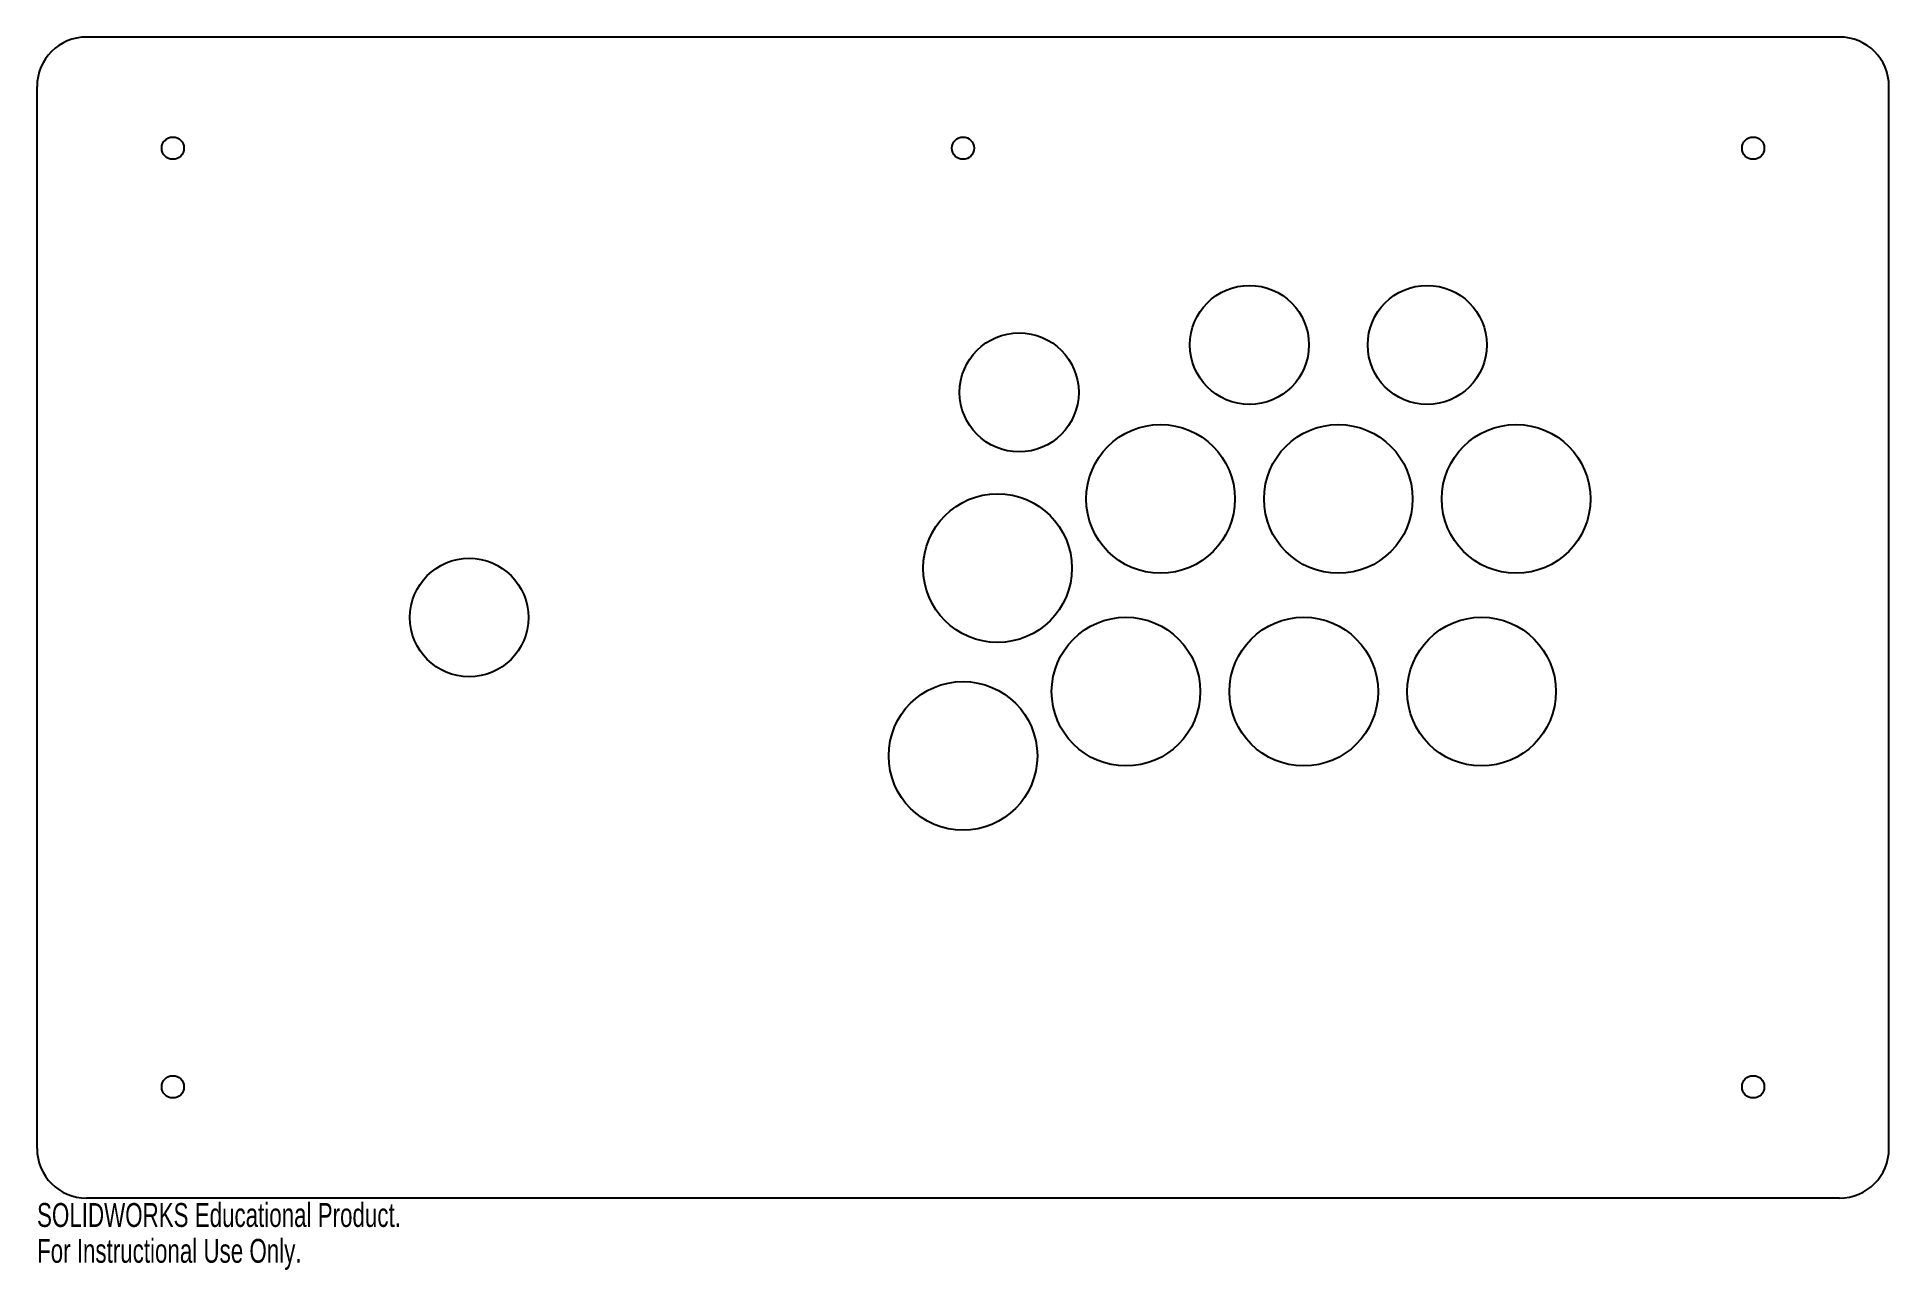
# Model space of a CAD drawing. Header units: millimetres. Extents: x -13 to 362, y -242 to 7.
import ezdxf

# ---------------------------------------------------------------- set-up
doc = ezdxf.new("R2010")
doc.units = ezdxf.units.MM
doc.styles.add('SLDTEXTSTYLE0', font='TXT', dxfattribs={"width": 0.7})

msp = doc.modelspace()

# ---------------------------------------------------------------- linework, layer by layer
at = {"color": 7, "linetype": 'Continuous'}
for p, q in [((352.47, 7.38), (-2.53, 7.38)), ((352.47, 7.38), (-2.53, 7.38)), ((-12.53, -217.62), (-12.53, -2.62)), ((-12.53, -217.62), (-12.53, -2.62)), ((362.47, -217.62), (362.47, -2.62)), ((362.47, -217.62), (362.47, -2.62)), ((352.47, -227.62), (-2.53, -227.62)), ((352.47, -227.62), (-2.53, -227.62))]:
    msp.add_line(p, q, dxfattribs=at)
for centre, radius in [((14.97, -15.12), 2.25), ((14.97, -15.12), 2.25), ((174.97, -15.12), 2.25), ((174.97, -15.12), 2.25), ((334.97, -15.12), 2.25), ((334.97, -15.12), 2.25), ((232.97, -54.94), 12.05), ((268.97, -54.94), 12.05), ((186.34, -64.54), 12.05), ((214.97, -86.12), 15.05), ((250.97, -86.12), 15.05), ((286.97, -86.12), 15.05), ((181.97, -100.12), 15.05), ((74.97, -110.12), 12), ((207.97, -125.12), 15.05), ((243.97, -125.12), 15.05), ((279.97, -125.12), 15.05), ((174.97, -138.12), 15.05), ((14.97, -205.12), 2.25), ((14.97, -205.12), 2.25), ((334.97, -205.12), 2.25), ((334.97, -205.12), 2.25)]:
    msp.add_circle(centre, radius, dxfattribs=at)
for centre, start, end in [((-2.53, -2.62), 90, 180), ((-2.53, -2.62), 90, 180), ((352.47, -2.62), 0, 90), ((352.47, -2.62), 0, 90), ((-2.53, -217.62), 180, 270), ((-2.53, -217.62), 180, 270), ((352.47, -217.62), 270, 0), ((352.47, -217.62), 270, 0)]:
    msp.add_arc(centre, 10, start, end, dxfattribs=at)

# ---------------------------------------------------------------- texts
at = {"color": 7, "linetype": 'Continuous', "char_height": 4.8336, "attachment_point": 1, "style": 'SLDTEXTSTYLE0'}
for s, insert in [('SOLIDWORKS Educational Product.', (-12.53, -228.64)), ('For Instructional Use Only.', (-12.53, -235.89))]:
    msp.add_mtext(s, dxfattribs=dict(at, insert=insert))

doc.saveas('drawing.dxf')
